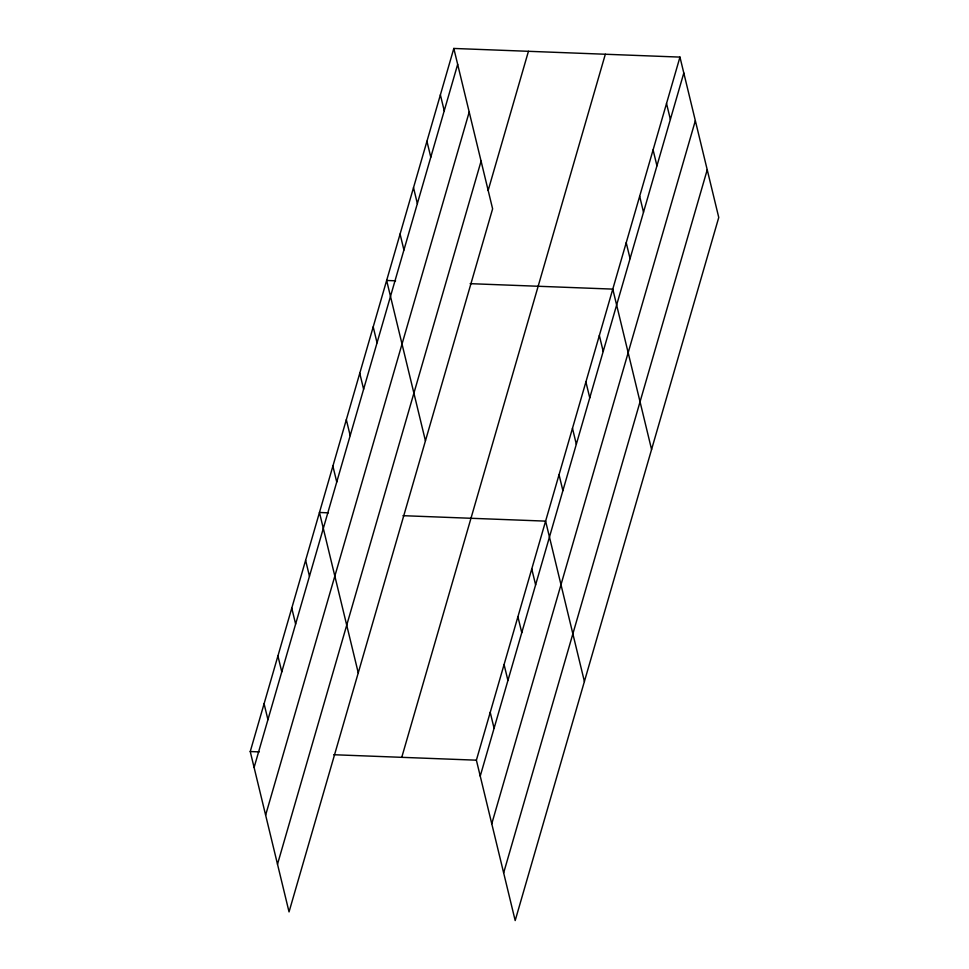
<?xml version="1.0" encoding="UTF-8"?>
<svg xmlns="http://www.w3.org/2000/svg" width="969" height="969" viewBox="0 0 969 969"><rect width="100%" height="100%" fill="white"/><g stroke="black" fill="none" stroke-linecap="round" stroke-linejoin="round"><path stroke-width="1.45" d="M453.819 48.45L492.615 208.82L289.041 911.902L250.244 751.544L453.819 48.45L679.959 57.098L718.756 217.456L515.181 920.55L476.385 760.18L679.959 57.098M254.096 767.46L457.671 64.366M265.627 815.123L469.202 112.041M277.497 864.239L481.084 161.145M488.134 190.518L528.444 51.296M401.76 757.334L605.334 54.24M480.236 776.108L683.811 73.014M491.767 823.771L695.342 120.677M503.65 872.887L707.225 169.793M395.594 280.816L386.643 280.465L425.439 440.834M470.135 283.663L612.783 289.113L651.58 449.483M328.406 512.831L319.455 512.492L358.251 672.849M402.959 515.678L545.608 521.128L584.404 681.498M250.244 751.544L259.195 751.883M333.736 754.73L476.385 760.18M666.527 103.501L670.378 119.417M653.094 149.904L656.946 165.82M639.661 196.307L643.513 212.223M626.216 242.71L630.068 258.626M599.351 335.516L603.202 351.444M585.906 381.919L589.758 397.847M572.473 428.322L576.325 444.25M559.04 474.725L562.892 490.653M440.386 94.853L444.238 110.769M531.763 568.948L535.615 584.864M426.941 141.256L430.793 157.184M517.918 616.756L521.77 632.672M413.509 187.659L417.36 203.587M400.076 234.062L403.928 249.99M504.074 664.564L507.926 680.48M490.229 712.372L494.081 728.3M373.198 326.88L377.05 342.796M359.765 373.283L363.617 389.199M346.333 419.686L350.184 435.602M332.888 466.089L336.74 482.005M305.61 560.3L309.462 576.216M291.766 608.108L295.618 624.036M277.921 655.916L281.773 671.844M264.077 703.736L267.928 719.652"/></g></svg>
